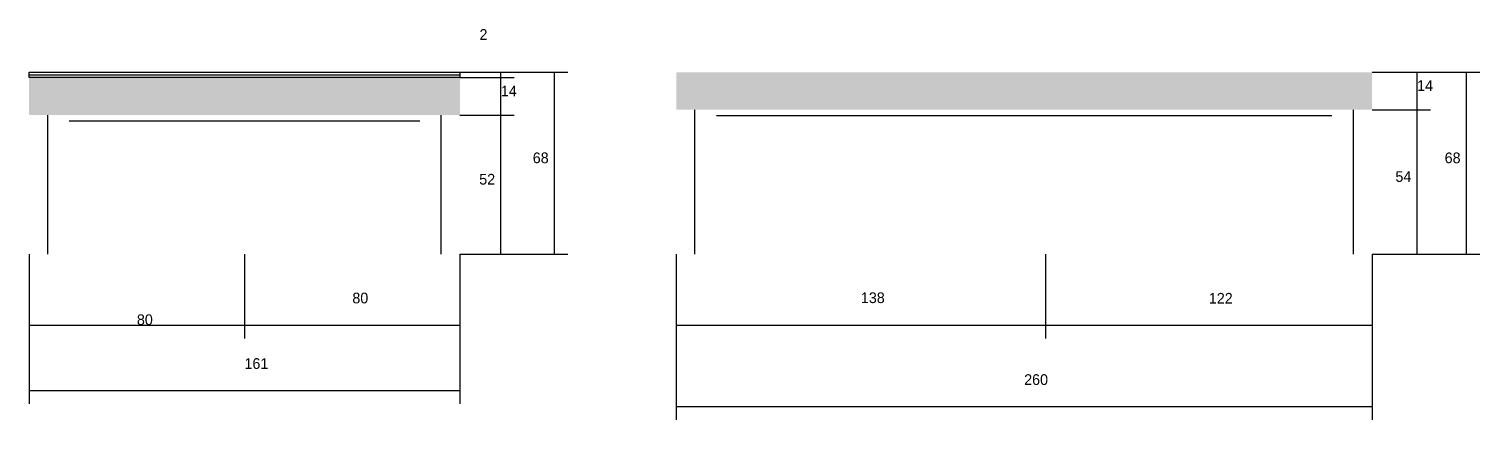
# Model space of a CAD drawing. Header units: metres. Extents: x 230 to 3694, y -1092 to 278.
# Drawn here: x 2176 to 2718, y -990 to -844 of the extents above; entities that cross this region are included whole.
import ezdxf

# ---------------------------------------------------------------- set-up
doc = ezdxf.new("R2010")
doc.units = ezdxf.units.M
for name, color, linetype in [('COTA', 241, 'Continuous'), ('Painéis', 200, 'Continuous'), ('SARR_2.2x7', 40, 'Continuous'), ('SARR_EDITAR', 141, 'Continuous')]:
    doc.layers.add(name, color=color, linetype=linetype)

msp = doc.modelspace()

# ---------------------------------------------------------------- hatches: boundary and pattern name
at = {"layer": 'COTA'}
h = msp.add_hatch(dxfattribs=at)
h.set_pattern_fill('AR-CONC', scale=0.03)
h.paths.add_polyline_path([(2176.2, -861.9), (2176.2, -875.9), (2176.2, -875.9), (2337.2, -875.9), (2337.2, -875.9), (2337.2, -861.9), (2337.2, -861.9), (2176.2, -861.9)])
h = msp.add_hatch(dxfattribs=at)
h.set_pattern_fill('AR-CONC', scale=0.03)
h.paths.add_polyline_path([(2418, -859.9), (2418, -873.9), (2418, -873.9), (2678, -873.9), (2678, -873.9), (2678, -859.9), (2678, -859.9), (2418, -859.9)])

# ---------------------------------------------------------------- linework, layer by layer
for p, q in [((2337.2, -859.9), (2377.5, -859.9)), ((2337.2, -859.9), (2357.5, -859.9)), ((2337.2, -861.9), (2357.5, -861.9)), ((2337.2, -861.9), (2357.5, -861.9)), ((2352.5, -861.9), (2352.5, -859.9)), ((2352.5, -875.9), (2352.5, -861.9)), ((2372.5, -927.9), (2372.5, -859.9)), ((2678, -859.9), (2699.8, -859.9)), ((2678, -859.9), (2718.3, -859.9)), ((2694.8, -873.9), (2694.8, -859.9)), ((2713.3, -927.9), (2713.3, -859.9)), ((2337.2, -875.9), (2357.5, -875.9)), ((2337.2, -875.9), (2357.5, -875.9)), ((2352.5, -927.9), (2352.5, -875.9)), ((2678, -873.9), (2699.8, -873.9)), ((2678, -873.9), (2699.8, -873.9)), ((2694.8, -927.9), (2694.8, -873.9)), ((2176.2, -927.9), (2176.2, -959.4)), ((2176.2, -927.9), (2176.2, -983.9)), ((2256.7, -927.9), (2256.7, -959.4)), ((2256.7, -927.9), (2256.7, -959.4)), ((2337.2, -927.9), (2337.2, -959.4)), ((2337.2, -927.9), (2337.2, -983.9)), ((2337.2, -927.9), (2357.5, -927.9)), ((2337.2, -927.9), (2377.5, -927.9)), ((2418, -927.9), (2418, -989.9)), ((2418, -927.9), (2418, -959.4)), ((2556, -927.9), (2556, -959.4)), ((2556, -927.9), (2556, -959.4)), ((2678, -927.9), (2678, -959.4)), ((2678, -927.9), (2678, -989.9)), ((2678, -927.9), (2699.8, -927.9)), ((2678, -927.9), (2718.3, -927.9)), ((2176.2, -954.4), (2256.7, -954.4)), ((2256.7, -954.4), (2337.2, -954.4)), ((2418, -954.4), (2556, -954.4)), ((2556, -954.4), (2678, -954.4)), ((2176.2, -978.9), (2337.2, -978.9)), ((2418, -984.9), (2678, -984.9))]:
    msp.add_line(p, q, dxfattribs=at)
at = {"layer": 'Painéis'}
msp.add_lwpolyline([(2176.2, -859.9), (2337.2, -859.9), (2337.2, -861.9), (2176.2, -861.9)], close=True, dxfattribs=at)
at = {"layer": 'SARR_2.2x7'}
for p, q in [((2183.2, -927.9), (2183.2, -875.9)), ((2191.2, -878.1), (2256.7, -878.1)), ((2256.7, -878.1), (2322.2, -878.1)), ((2330.2, -927.9), (2330.2, -875.9)), ((2425, -927.9), (2425, -873.9)), ((2433, -876.1), (2556, -876.1)), ((2556, -876.1), (2663, -876.1)), ((2671, -927.9), (2671, -873.9))]:
    msp.add_line(p, q, dxfattribs=at)
at = {"layer": 'SARR_EDITAR'}
for p, q in [((2176.2, -860.9), (2256.7, -860.9)), ((2256.7, -860.9), (2337.2, -860.9))]:
    msp.add_line(p, q, dxfattribs=at)

# ---------------------------------------------------------------- texts
at = {"layer": 'COTA'}
for s, p in [('2', (2344.5, -847.8)), ('14', (2352.5, -868.9)), ('14', (2694.8, -866.9)), ('68', (2364.4, -893.9)), ('68', (2705.1, -893.9)), ('52', (2344.4, -901.9)), ('54', (2686.7, -900.9)), ('80', (2297, -946.3)), ('138', (2487, -946.2)), ('122', (2617, -946.4)), ('80', (2216.5, -954.4)), ('161', (2256.7, -970.8)), ('260', (2548, -976.8))]:
    msp.add_text(s, height=4, dxfattribs=at).set_placement(p)

doc.saveas('drawing.dxf')
